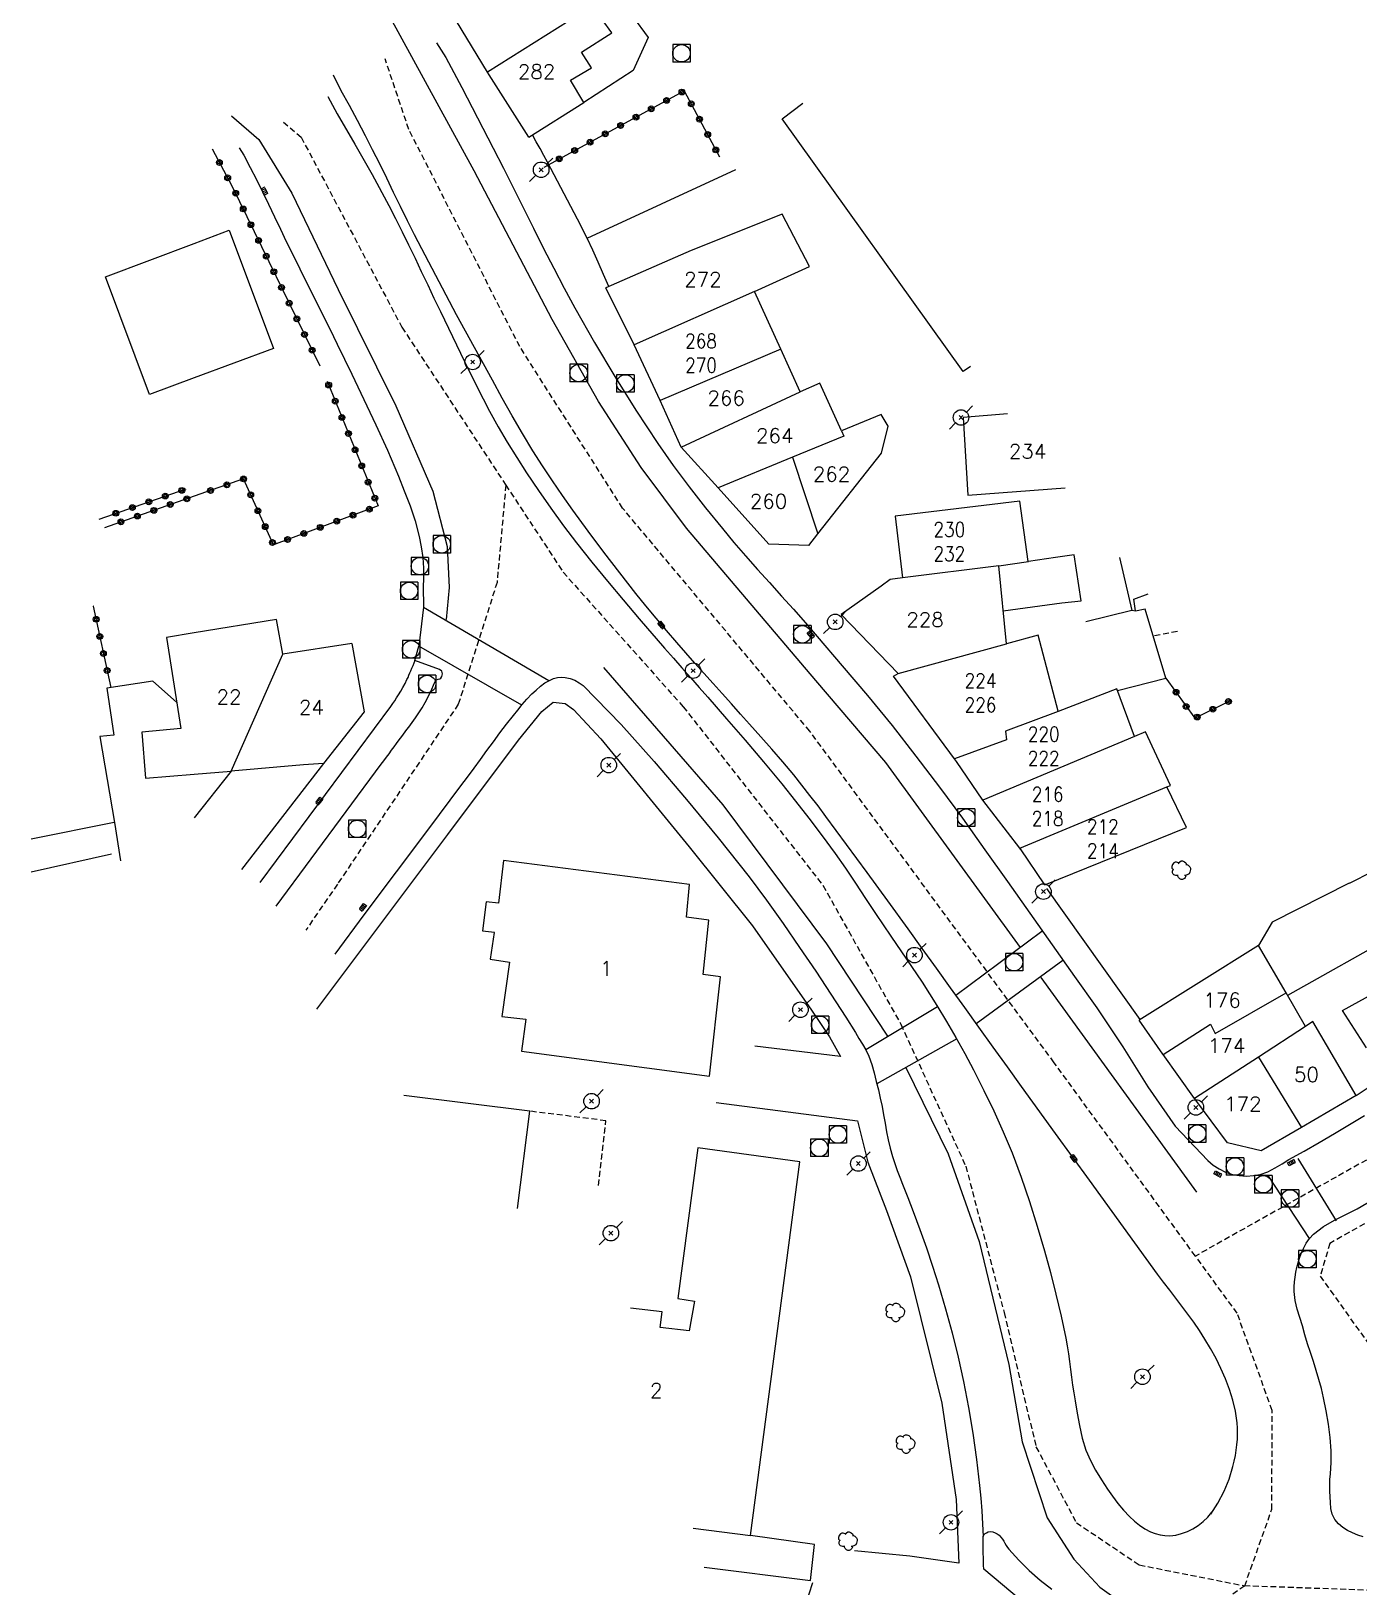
# Model space of a CAD drawing. Header units: millimetres. Extents: x 254999 to 256000, y 142999 to 144000.
# Drawn here: x 255000 to 255114.1, y 143696.2 to 143829.9 of the extents above; entities that cross this region are included whole.
import ezdxf
from ezdxf.enums import TextEntityAlignment as Align

# ---------------------------------------------------------------- set-up
doc = ezdxf.new("R2010")
doc.units = ezdxf.units.MM
doc.linetypes.add('DASHED', pattern=[0.75, 0.5, -0.25])
doc.layers.get('0').update_dxf_attribs({"linetype": 'CONTINUOUS'})
for name, color, linetype in [('W0001', 6, 'DASHED'), ('W0006', 2, 'CONTINUOUS'), ('W0008', 7, 'CONTINUOUS'), ('W0014', 7, 'CONTINUOUS'), ('W0017', 7, 'CONTINUOUS'), ('W0020', 2, 'CONTINUOUS'), ('W0021', 2, 'CONTINUOUS'), ('W0101', 7, 'CONTINUOUS'), ('W0104', 1, 'CONTINUOUS'), ('W0112', 1, 'DASHED'), ('W0300', 7, 'CONTINUOUS'), ('W0323', 7, 'CONTINUOUS'), ('W0401', 7, 'CONTINUOUS'), ('W0420', 7, 'CONTINUOUS'), ('W0473', 7, 'CONTINUOUS'), ('W0991', 7, 'CONTINUOUS'), ('W1102', 7, 'CONTINUOUS')]:
    doc.layers.add(name, color=color, linetype=linetype)
doc.styles.get("Standard").update_dxf_attribs({"font": 'romans.shx', "width": 0.85})

# ---------------------------------------------------------------- blocks, each defined once
blk = doc.blocks.new('T473')
for p, q in [((-0.166667, 0.166667), (0.166667, -0.166667)), ((-0.166667, -0.166667), (0.166667, 0.166667)), ((0.500001, 0.500001), (1.000002, 1.000002)), ((-1.000002, -1.000002), (-0.500001, -0.500001))]:
    blk.add_line(p, q)
blk.add_ellipse((0, 0), major_axis=(0.471405, 0.471405), ratio=1, start_param=5.4977871438, end_param=11.780972451)
blk = doc.blocks.new('T420')
for p, q in [((0.75, 0.75), (-0.75, 0.75)), ((-0.75, 0.75), (-0.75, -0.75)), ((0.75, 0.75), (0.75, -0.75)), ((0.75, -0.75), (-0.75, -0.75))]:
    blk.add_line(p, q)
blk.add_ellipse((0, 0), major_axis=(-0.53, 0.53), ratio=1, start_param=3.926991, end_param=10.210176)
blk = doc.blocks.new('T401')
for p, q in [((-0.3, 0.3), (0, 0.3)), ((-0.3, -0.25), (-0.3, 0.3)), ((-0.3, 0.15), (0, 0.15)), ((-0.3, 0), (0, 0)), ((0, 0.3), (0, -0.25)), ((-0.3, -0.15), (0, -0.15)), ((-0.3, -0.25), (-0.3, -0.3)), ((-0.3, -0.3), (0, -0.3)), ((0, -0.3), (0, -0.25))]:
    blk.add_line(p, q)
blk = doc.blocks.new('T300')
for p, q in [((-0.8, 0.51), (-0.86, 0.34)), ((-0.86, 0.34), (-0.86, 0.17)), ((-0.86, 0.17), (-0.74, 0.06)), ((-0.69, 0.63), (-0.8, 0.51)), ((-0.8, -0.06), (-0.74, 0.06)), ((-0.74, 0.06), (-0.69, 0.11)), ((-0.57, 0.69), (-0.69, 0.63)), ((-0.46, 0.69), (-0.57, 0.69)), ((-0.29, 0.63), (-0.46, 0.69)), ((-0.29, 0.63), (-0.17, 0.74)), ((-0.23, 0.57), (-0.29, 0.63)), ((-0.17, 0.74), (-0.06, 0.8)), ((-0.06, 0.8), (0.06, 0.8)), ((0.06, 0.8), (0.23, 0.74)), ((0.23, 0.74), (0.34, 0.63)), ((0.34, 0.63), (0.4, 0.51)), ((0.46, 0.46), (0.34, 0.46)), ((0.4, 0.51), (0.4, 0.46)), ((0.57, 0.4), (0.46, 0.46)), ((0.57, 0.4), (0.69, 0.29)), ((0.69, 0.29), (0.74, 0.17)), ((0.74, 0.06), (0.69, -0.17)), ((0.74, 0.17), (0.74, 0.06)), ((-0.8, -0.17), (-0.8, -0.06)), ((-0.8, -0.23), (-0.8, -0.17)), ((-0.74, -0.34), (-0.8, -0.23)), ((-0.69, -0.4), (-0.74, -0.34)), ((-0.51, -0.46), (-0.69, -0.4)), ((-0.4, -0.46), (-0.51, -0.46)), ((-0.4, -0.46), (-0.34, -0.46)), ((-0.34, -0.46), (-0.34, -0.4)), ((-0.34, -0.51), (-0.34, -0.46)), ((-0.29, -0.63), (-0.34, -0.51)), ((-0.17, -0.74), (-0.29, -0.63)), ((-0.06, -0.8), (-0.17, -0.74)), ((0.06, -0.8), (-0.06, -0.8)), ((0.17, -0.74), (0.06, -0.8)), ((0.23, -0.69), (0.17, -0.74)), ((0.29, -0.46), (0.23, -0.46)), ((0.29, -0.63), (0.23, -0.69)), ((0.46, -0.4), (0.29, -0.46)), ((0.34, -0.51), (0.29, -0.63)), ((0.34, -0.51), (0.34, -0.46)), ((0.57, -0.34), (0.46, -0.4)), ((0.63, -0.29), (0.57, -0.34)), ((0.69, -0.17), (0.63, -0.29))]:
    blk.add_line(p, q)
blk = doc.blocks.new('t323o')
at = {"color": 0, "linetype": 'Continuous'}
for radius in [0.25, 0.15]:
    blk.add_circle((0, 0), radius, dxfattribs=at)

msp = doc.modelspace()

# ---------------------------------------------------------------- linework, layer by layer
at = {"layer": 'W0001'}
for points in [[(255100.05, 143724.66), (255087.91, 143741.28), (255066.92, 143769.76), (255050.83, 143788.93), (255041.99, 143802.81), (255032.46, 143821.47), (255030.42, 143827.54)], [(255021.69, 143822.1), (255023.21, 143820.8), (255031.87, 143804.47), (255040.79, 143790.92)], [(255040.79, 143790.92), (255040.04, 143782.55), (255036.71, 143772.08), (255026.32, 143756.61), (255023.6, 143752.66)], [(255040.79, 143790.92), (255045.72, 143783.43), (255056.04, 143771.87), (255068.04, 143756.52), (255074.74, 143744.58), (255080.32, 143732.38), (255083.61, 143719.8), (255086.35, 143708.28), (255089.82, 143701.75), (255095.23, 143698.12), (255104.29, 143696.32)], [(255200.49, 143773.27), (255192.65, 143778.22), (255179.18, 143770.12), (255168.97, 143763.67), (255140.48, 143747.74), (255116.06, 143733.65), (255100.05, 143724.66)], [(255104.29, 143696.32), (255106.62, 143702.91), (255106.65, 143711.39), (255103.64, 143719.75), (255100.05, 143724.66)], [(255104.29, 143696.32), (255092.93, 143688.3), (255083.28, 143674.69), (255082.21, 143671)], [(255138.42, 143671), (255131.83, 143681.68), (255125, 143691.61), (255118.24, 143695.82), (255104.29, 143696.32)]]:
    msp.add_lwpolyline(points, dxfattribs=at)
at = {"layer": 'W0006'}
for points in [[(255085.01, 143751.17), (255073.45, 143767.07), (255067.43, 143774.12), (255056.32, 143787.21), (255052.43, 143792.43), (255048.76, 143798.09), (255044.78, 143805.13), (255038.06, 143817.93), (255029.71, 143833.25)], [(255017.21, 143822.63), (255019.58, 143820.61), (255022.4, 143816), (255026.4, 143807.71), (255031.33, 143797.73), (255034.52, 143790.39), (255035.76, 143785.63), (255035.92, 143782.1), (255035.67, 143779.35)], [(255073.61, 143743.55), (255068.38, 143751.49), (255059.48, 143763.43), (255049.21, 143775.25)], [(255100.18, 143730.16), (255086.79, 143748.59)]]:
    msp.add_lwpolyline(points, dxfattribs=at)
at = {"layer": 'W0008'}
for points in [[(255101.39, 143702.48), (255101.99, 143703.44), (255102.51, 143704.45), (255102.94, 143705.5), (255103.28, 143706.59), (255103.39, 143707.05), (255103.49, 143707.51), (255103.56, 143707.98), (255103.62, 143708.45), (255103.66, 143708.92), (255103.67, 143709.39), (255103.66, 143709.87), (255103.64, 143710.34), (255103.5, 143711.32), (255103.27, 143712.27), (255102.97, 143713.2), (255102.63, 143714.12), (255102.25, 143715.01), (255101.83, 143715.87), (255101.36, 143716.71), (255100.86, 143717.53), (255100.4, 143718.26), (255099.91, 143718.97), (255099.4, 143719.67), (255098.88, 143720.36), (255098.36, 143721.04), (255097.84, 143721.73), (255097.31, 143722.41), (255096.8, 143723.11), (255093.87, 143727.14), (255090.95, 143731.17), (255088.02, 143735.2), (255085.11, 143739.23), (255083.89, 143740.93), (255082.67, 143742.62), (255081.45, 143744.32), (255080.24, 143746.01), (255079.02, 143747.71), (255077.8, 143749.4), (255076.58, 143751.09), (255075.36, 143752.78), (255073.61, 143755.2), (255071.85, 143757.62), (255070.08, 143760.04), (255068.3, 143762.43), (255067.62, 143763.34), (255066.93, 143764.24), (255066.24, 143765.13), (255065.53, 143766.02), (255064.6, 143767.12), (255063.65, 143768.21), (255062.7, 143769.29), (255061.74, 143770.36), (255060.96, 143771.24), (255060.18, 143772.12), (255059.39, 143772.99), (255058.61, 143773.86), (255057.82, 143774.74), (255057.04, 143775.61), (255056.26, 143776.49), (255055.49, 143777.38), (255054.59, 143778.42), (255053.7, 143779.47), (255052.83, 143780.53), (255051.96, 143781.61), (255050.58, 143783.37), (255049.21, 143785.15), (255047.87, 143786.95), (255046.55, 143788.77), (255045.67, 143790.02), (255044.8, 143791.29), (255043.95, 143792.57), (255043.12, 143793.86), (255042.22, 143795.36), (255041.34, 143796.87), (255040.49, 143798.39), (255039.64, 143799.92), (255038.09, 143802.73), (255036.56, 143805.54), (255035.06, 143808.37), (255033.57, 143811.21), (255032.95, 143812.42), (255032.35, 143813.63), (255031.75, 143814.85), (255031.15, 143816.07), (255030.56, 143817.29), (255029.96, 143818.51), (255029.35, 143819.72), (255028.73, 143820.93), (255028.05, 143822.23), (255027.36, 143823.52), (255026.65, 143824.8), (255025.98, 143826.15)], [(255025.51, 143824.31), (255026.29, 143822.82), (255027.82, 143820.22), (255029.3, 143817.6), (255030.73, 143814.95), (255031.32, 143813.82), (255031.89, 143812.69), (255032.44, 143811.55), (255032.99, 143810.4), (255033.53, 143809.26), (255034.08, 143808.11), (255034.62, 143806.97), (255035.17, 143805.83), (255036.21, 143803.68), (255037.24, 143801.53), (255038.29, 143799.38), (255039.39, 143797.27), (255040.14, 143795.93), (255040.92, 143794.59), (255041.73, 143793.28), (255042.56, 143791.98), (255043.59, 143790.44), (255044.66, 143788.92), (255045.75, 143787.42), (255046.87, 143785.94), (255048.18, 143784.28), (255049.52, 143782.65), (255050.88, 143781.04), (255052.24, 143779.43), (255052.97, 143778.58), (255053.71, 143777.74), (255054.44, 143776.89), (255055.19, 143776.05), (255055.93, 143775.21), (255056.67, 143774.37), (255057.41, 143773.53), (255058.14, 143772.68), (255059.75, 143770.83), (255061.35, 143768.98), (255062.95, 143767.12), (255064.51, 143765.23), (255065.68, 143763.76), (255066.84, 143762.28), (255067.98, 143760.78), (255069.09, 143759.26), (255069.98, 143757.98), (255070.84, 143756.7), (255071.69, 143755.4), (255072.55, 143754.11), (255073.89, 143752.14), (255075.23, 143750.18), (255076.56, 143748.2), (255077.84, 143746.19), (255078.67, 143744.83), (255079.46, 143743.45), (255080.24, 143742.06), (255080.98, 143740.65), (255081.87, 143738.9), (255082.73, 143737.13), (255083.54, 143735.33), (255084.3, 143733.52), (255085.08, 143731.44), (255085.79, 143729.34), (255086.45, 143727.23), (255087.07, 143725.1), (255087.59, 143723.24), (255088.07, 143721.38), (255088.51, 143719.5), (255088.91, 143717.61), (255089.03, 143716.94), (255089.14, 143716.27), (255089.23, 143715.59), (255089.32, 143714.92), (255089.41, 143714.24), (255089.5, 143713.57), (255089.6, 143712.9), (255089.71, 143712.23), (255089.9, 143711.16), (255090.08, 143710.09), (255090.31, 143709.02), (255090.64, 143707.98), (255091.03, 143707.1), (255091.48, 143706.26), (255091.99, 143705.44), (255092.51, 143704.64), (255092.94, 143704.02), (255093.39, 143703.41), (255093.88, 143702.82), (255094.4, 143702.27), (255094.81, 143701.89), (255095.24, 143701.54), (255095.7, 143701.23), (255096.2, 143700.97), (255096.6, 143700.81), (255097.01, 143700.7), (255097.43, 143700.64), (255097.86, 143700.63), (255098.37, 143700.69), (255098.87, 143700.81), (255099.36, 143700.99), (255099.82, 143701.21), (255100.29, 143701.5), (255100.72, 143701.84), (255101.11, 143702.22), (255101.46, 143702.64)], [(255021.07, 143754.73), (255030.09, 143766.93), (255030.31, 143767.23), (255030.54, 143767.52), (255030.76, 143767.82), (255030.97, 143768.12), (255031.19, 143768.41), (255031.41, 143768.71), (255031.63, 143769.01), (255031.85, 143769.3), (255032, 143769.5), (255032.15, 143769.7), (255032.3, 143769.9), (255032.45, 143770.1), (255032.6, 143770.3), (255032.75, 143770.5), (255032.9, 143770.71), (255033.04, 143770.91), (255033.32, 143771.34), (255033.59, 143771.78), (255033.85, 143772.22), (255034.1, 143772.67), (255034.27, 143773.02), (255034.44, 143773.37), (255034.59, 143773.73), (255034.74, 143774.1), (255034.83, 143774.18), (255034.97, 143774.23), (255035.11, 143774.26), (255035.2, 143774.31), (255035.3, 143774.47), (255035.34, 143774.68), (255035.28, 143774.91), (255035.08, 143775.06), (255032.97, 143775.84), (255033.33, 143777.08)], [(255081.8, 143700.57), (255081.88, 143700.7), (255081.98, 143700.81), (255082.1, 143700.89), (255082.24, 143700.95), (255082.44, 143700.98), (255082.65, 143700.96), (255082.84, 143700.89), (255083.02, 143700.8), (255083.19, 143700.67), (255083.34, 143700.51), (255083.47, 143700.34), (255083.58, 143700.16), (255083.68, 143699.98), (255083.78, 143699.8), (255083.89, 143699.63), (255084.02, 143699.46), (255084.88, 143698.54), (255085.77, 143697.65), (255086.71, 143696.81), (255087.7, 143696.03)]]:
    msp.add_lwpolyline(points, dxfattribs=at)
at = {"layer": 'W0014'}
for points in [[(255034.85, 143828.93), (255035.65, 143827.66), (255037.02, 143825.07), (255038.36, 143822.46), (255039.71, 143819.86), (255040.59, 143818.14), (255041.46, 143816.42), (255042.31, 143814.7), (255043.17, 143812.98), (255044.03, 143811.25), (255044.91, 143809.54), (255045.81, 143807.83), (255046.73, 143806.15), (255048.42, 143803.18), (255050.16, 143800.24), (255051.96, 143797.34), (255053.85, 143794.49), (255055.17, 143792.61), (255056.55, 143790.77), (255057.96, 143788.96), (255059.4, 143787.18), (255060.39, 143785.99), (255061.4, 143784.83), (255062.43, 143783.67), (255063.46, 143782.53), (255064.49, 143781.38), (255065.52, 143780.24), (255066.55, 143779.08), (255067.55, 143777.91), (255069.71, 143775.37), (255071.86, 143772.82), (255073.98, 143770.24), (255076.04, 143767.62), (255078.05, 143764.96), (255080.03, 143762.28), (255081.97, 143759.58), (255083.9, 143756.86), (255085.81, 143754.13), (255087.73, 143751.41), (255089.65, 143748.69), (255091.59, 143745.98), (255093.82, 143742.65), (255095.96, 143739.19), (255098.32, 143735.83), (255101.12, 143732.86), (255101.59, 143732.48), (255102.1, 143732.15), (255102.65, 143731.88), (255103.23, 143731.68), (255103.82, 143731.57), (255104.43, 143731.54), (255105.03, 143731.58), (255105.62, 143731.68), (255106.28, 143731.91), (255106.9, 143732.24), (255107.5, 143732.6), (255108.09, 143732.95), (255109.4, 143733.68), (255110.7, 143734.43), (255112, 143735.2), (255113.29, 143735.97), (255114.57, 143736.75)], [(255049.64, 143807.98), (255049.2, 143809.02), (255048.73, 143810.06), (255048.26, 143811.1), (255047.77, 143812.12), (255046.95, 143813.77), (255046.1, 143815.4), (255045.24, 143817.03), (255044.38, 143818.65), (255044.06, 143819.24), (255043.74, 143819.83), (255043.41, 143820.42), (255043.08, 143821.01)], [(255017.88, 143819.89), (255018.28, 143819.26), (255018.83, 143818.21), (255019.37, 143817.16), (255019.89, 143816.1), (255020.41, 143815.04), (255020.91, 143813.97), (255021.42, 143812.9), (255021.93, 143811.84), (255022.45, 143810.78), (255023.09, 143809.49), (255023.73, 143808.2), (255024.38, 143806.91), (255025.02, 143805.62), (255025.66, 143804.33), (255026.3, 143803.03), (255026.93, 143801.74), (255027.55, 143800.44), (255028.59, 143798.27), (255029.62, 143796.09), (255030.62, 143793.9), (255031.56, 143791.68), (255032.07, 143790.41), (255032.56, 143789.14), (255033.01, 143787.83), (255033.36, 143786.5), (255033.53, 143785.6), (255033.65, 143784.68), (255033.72, 143783.76), (255033.72, 143782.84), (255033.7, 143782.23), (255033.7, 143781.62), (255033.72, 143781.01), (255033.73, 143780.41)], [(255033.73, 143780.41), (255033.33, 143777.08)], [(255019.69, 143756.75), (255030.91, 143771.9), (255031.08, 143772.14), (255031.25, 143772.38), (255031.41, 143772.63), (255031.56, 143772.89), (255031.76, 143773.21), (255031.95, 143773.53), (255032.13, 143773.86), (255032.3, 143774.2), (255032.39, 143774.38), (255032.47, 143774.58), (255032.55, 143774.77), (255032.63, 143774.96), (255032.73, 143775.19), (255032.82, 143775.41), (255032.91, 143775.64), (255033, 143775.86)], [(255026.13, 143750.59), (255028.62, 143753.98), (255031.4, 143757.67), (255034.17, 143761.37), (255036.94, 143765.07), (255037.5, 143765.82), (255038.06, 143766.58), (255038.61, 143767.34), (255039.16, 143768.1), (255039.72, 143768.86), (255040.28, 143769.61), (255040.85, 143770.36), (255041.44, 143771.1), (255041.82, 143771.58), (255042.21, 143772.06), (255042.61, 143772.53), (255043.04, 143772.97), (255043.39, 143773.3), (255043.76, 143773.63), (255044.15, 143773.93), (255044.59, 143774.16), (255044.9, 143774.28), (255045.22, 143774.37), (255045.55, 143774.41), (255045.89, 143774.39), (255046.32, 143774.3), (255046.72, 143774.14), (255047.1, 143773.93), (255047.45, 143773.69)], [(255047.45, 143773.69), (255050.7, 143770.34)], [(255024.54, 143745.87), (255035.81, 143760.89), (255041.89, 143768.98), (255043.88, 143771.45), (255044.85, 143772.27), (255045.88, 143772.14), (255046.61, 143771.62), (255048.96, 143769.1), (255056.56, 143759.84), (255061.98, 143753.05), (255067.05, 143745.79), (255068.61, 143743.49), (255069.55, 143741.82)], [(255050.7, 143770.34), (255053.54, 143767.15), (255056.33, 143763.9), (255059.05, 143760.6), (255061.7, 143757.24), (255063.19, 143755.25), (255064.62, 143753.23), (255066.03, 143751.19), (255067.42, 143749.14), (255068.29, 143747.83), (255069.16, 143746.52), (255070, 143745.2), (255070.83, 143743.87), (255071.14, 143743.37), (255071.45, 143742.87), (255071.74, 143742.37), (255071.99, 143741.84), (255072.25, 143741.13), (255072.46, 143740.4), (255072.63, 143739.67), (255072.81, 143738.94), (255072.97, 143738.23), (255073.12, 143737.51), (255073.25, 143736.79), (255073.38, 143736.07), (255073.52, 143735.35), (255073.66, 143734.64), (255073.83, 143733.92), (255074.02, 143733.22), (255074.21, 143732.61), (255074.42, 143732.02), (255074.64, 143731.43), (255074.87, 143730.84), (255075.11, 143730.26), (255075.35, 143729.68), (255075.58, 143729.09), (255075.8, 143728.5), (255076.37, 143726.93), (255076.93, 143725.36), (255077.47, 143723.78), (255077.97, 143722.19), (255078.57, 143720.13), (255079.14, 143718.06), (255079.66, 143715.98), (255080.13, 143713.88), (255080.56, 143711.66), (255080.92, 143709.43), (255081.24, 143707.19), (255081.51, 143704.95), (255081.62, 143703.85), (255081.7, 143702.76), (255081.76, 143701.66), (255081.8, 143700.57)], [(255095.3, 143745), (255087.28, 143756.26)], [(255069.55, 143741.82), (255062.19, 143742.71)], [(255058.87, 143737.87), (255071.02, 143736.27), (255071.91, 143732.72), (255073.5, 143728.57), (255075.57, 143722.88), (255078.27, 143712.01), (255079.49, 143703.73), (255079.71, 143698.27)], [(255114.47, 143700.53), (255114, 143700.68), (255113.55, 143700.88), (255113.13, 143701.09), (255112.72, 143701.34), (255112.34, 143701.64), (255112.03, 143702.02), (255111.81, 143702.49), (255111.7, 143702.98), (255111.65, 143703.48), (255111.62, 143703.96), (255111.59, 143704.46), (255111.59, 143704.95), (255111.61, 143705.45), (255111.65, 143705.94), (255111.68, 143706.44), (255111.71, 143706.93), (255111.72, 143707.42), (255111.71, 143707.92), (255111.62, 143709.07), (255111.48, 143710.22), (255111.29, 143711.36), (255111.06, 143712.49), (255110.88, 143713.28), (255110.67, 143714.05), (255110.43, 143714.82), (255110.19, 143715.59), (255109.94, 143716.36), (255109.69, 143717.12), (255109.46, 143717.89), (255109.24, 143718.67), (255109.03, 143719.39), (255108.8, 143720.11), (255108.62, 143720.85), (255108.54, 143721.61), (255108.54, 143722.03), (255108.56, 143722.44), (255108.61, 143722.86), (255108.68, 143723.27), (255108.77, 143723.68), (255108.88, 143724.08), (255109.01, 143724.48), (255109.15, 143724.88), (255109.35, 143725.32), (255109.58, 143725.76), (255109.86, 143726.16), (255110.19, 143726.53), (255111.05, 143727.21), (255112.01, 143727.75), (255112.99, 143728.23), (255113.94, 143728.73), (255115.76, 143729.79)], [(255081.86, 143697.75), (255081.85, 143698.09), (255081.84, 143698.42), (255081.83, 143698.76), (255081.82, 143699.1), (255081.81, 143699.46), (255081.81, 143699.83), (255081.8, 143700.2), (255081.8, 143700.57)], [(255079.71, 143698.27), (255075.51, 143698.87), (255070.77, 143699.33)], [(255090.78, 143690.29), (255081.86, 143697.75)], [(255052.99, 143681.43), (255055.49, 143682.71), (255061.22, 143687.3), (255064.71, 143691.63), (255066.55, 143694.67), (255067.18, 143696.62)]]:
    msp.add_lwpolyline(points, dxfattribs=at)
at = {"layer": 'W0017'}
msp.add_lwpolyline([(255047.77, 143812.12), (255060.57, 143818.02)], dxfattribs=at)
at = {"layer": 'W0020'}
for points in [[(255033.73, 143780.41), (255044.48, 143774.11)], [(255042.17, 143772), (255033.33, 143777.08)], [(255079.45, 143747.09), (255086.86, 143752.58)], [(255088.66, 143750.06), (255081.22, 143744.63)], [(255071.72, 143742.41), (255077.89, 143746.12)], [(255079.55, 143743.33), (255072.68, 143739.46)], [(255108.86, 143733.04), (255112.14, 143727.69)], [(255109.86, 143726.16), (255106.29, 143731.58)]]:
    msp.add_lwpolyline(points, dxfattribs=at)
at = {"layer": 'W0021'}
msp.add_lwpolyline([(255075.17, 143740.86), (255078.8, 143733.44), (255081.48, 143725.92), (255084.03, 143715.33), (255085.15, 143708.7), (255087.3, 143702.16), (255089.59, 143698.61), (255091.85, 143696.2), (255094.96, 143693.96)], dxfattribs=at)
at = {"layer": 'W0101'}
for points in [[(255039.21, 143826.41), (255035.67, 143832.25)], [(255042.77, 143820.81), (255047.51, 143823.8), (255046.34, 143825.7), (255048.15, 143826.76), (255047.29, 143828.11), (255049.9, 143829.77), (255048.23, 143832.08), (255048.23, 143832.07)], [(255042.77, 143820.81), (255039.35, 143826.18), (255039.21, 143826.41)], [(255064.55, 143822.38), (255066.33, 143823.72)], [(255080.72, 143801.1), (255080.08, 143800.68), (255064.55, 143822.38)], [(255062.16, 143807.55), (255066.9, 143809.69), (255064.55, 143814.18), (255056.73, 143811.06), (255049.38, 143807.86)], [(255051.83, 143802.97), (255049.38, 143807.86)], [(255064.42, 143802.59), (255062.16, 143807.55)], [(255054.05, 143798.18), (255051.83, 143802.97), (255051.83, 143802.97)], [(255066.09, 143798.92), (255066.1, 143798.92), (255064.42, 143802.59)], [(255069.64, 143795.58), (255067.77, 143799.66), (255066.09, 143798.92)], [(255055.86, 143794.18), (255055.86, 143794.18), (255054.05, 143798.18), (255054.05, 143798.18)], [(255073.64, 143795.98), (255073.05, 143796.98), (255072.55, 143796.79), (255069.64, 143795.58)], [(255083.9, 143797.03), (255080.09, 143796.72), (255080.49, 143790.04)], [(255067.61, 143786.72), (255073.08, 143793.65), (255073.64, 143795.98)], [(255059.03, 143790.67), (255055.86, 143794.18)], [(255066.82, 143785.72), (255063.39, 143785.83), (255059.03, 143790.67)], [(255080.49, 143790.04), (255088.86, 143790.68)], [(255085.7, 143784.35), (255085.69, 143784.35), (255084.95, 143789.52), (255074.26, 143788.23), (255074.89, 143782.93)], [(255066.82, 143785.72), (255067.61, 143786.72)], [(255083.15, 143783.97), (255085.7, 143784.35)], [(255083.81, 143777.26), (255083.15, 143783.97)], [(255074.89, 143782.93), (255073.83, 143782.8), (255073.05, 143782.24), (255069.6, 143779.8)], [(255021.64, 143776.39), (255021.08, 143779.36), (255014, 143778.21)], [(255074.51, 143774.73), (255069.6, 143779.8)], [(255014, 143778.21), (255011.62, 143777.83), (255012.86, 143770), (255009.52, 143769.67), (255009.82, 143765.73), (255014, 143766.07)], [(255088.27, 143771.47), (255088.27, 143771.48), (255086.54, 143778.02), (255083.81, 143777.26)], [(255027.56, 143777.3), (255021.64, 143776.39)], [(255027.56, 143777.3), (255028.62, 143771.42), (255025.12, 143767), (255025.12, 143767)], [(255074.11, 143774.5), (255074.51, 143774.73)], [(255079.35, 143767.4), (255074.11, 143774.5)], [(255094.82, 143769.31), (255093.31, 143773.4), (255088.27, 143771.47)], [(255097.6, 143764.99), (255097.9, 143765.11), (255095.77, 143769.71), (255094.82, 143769.31)], [(255081.79, 143763.85), (255081.79, 143763.85), (255079.53, 143767.17), (255079.52, 143767.16), (255079.35, 143767.4)], [(255014, 143766.07), (255017.2, 143766.33)], [(255017.2, 143766.33), (255017.2, 143766.32), (255014, 143762.31)], [(255025.12, 143767), (255018.07, 143757.89)], [(255087.1, 143756.56), (255099.28, 143761.49), (255097.6, 143764.99)], [(255084.97, 143759.72), (255081.79, 143763.85)], [(255087.1, 143756.56), (255085.02, 143759.65), (255085.02, 143759.64), (255084.97, 143759.72)], [(255105.48, 143751.34), (255095.21, 143744.94)], [(255107.84, 143747.28), (255105.48, 143751.34)], [(255109.52, 143744.4), (255107.84, 143747.28)], [(255097.29, 143741.97), (255097.26, 143742), (255097.25, 143742), (255095.21, 143744.94)], [(255113.86, 143738.45), (255110.14, 143744.81), (255109.52, 143744.4)], [(255099.98, 143738.21), (255097.29, 143741.97)], [(255041.8, 143728.76), (255042.87, 143737.11), (255032.04, 143738.47)], [(255109.17, 143735.72), (255105.7, 143733.7), (255102.82, 143734.4), (255100.01, 143738.18), (255100, 143738.18), (255099.98, 143738.21)], [(255113.86, 143738.45), (255109.17, 143735.72)], [(255061.83, 143700.66), (255066.07, 143732.76), (255057.29, 143733.95), (255055.57, 143721.02), (255057.01, 143720.78), (255056.56, 143718.24), (255054.06, 143718.52), (255054.23, 143719.86), (255051.51, 143720.18)], [(255056.9, 143701.27), (255061.83, 143700.66)]]:
    msp.add_lwpolyline(points, dxfattribs=at)
msp.add_lwpolyline([(255040.59, 143758.64), (255040.16, 143755), (255039.1, 143755.1), (255038.8, 143752.62), (255039.81, 143752.48), (255039.8, 143752.47), (255039.45, 143750.18), (255041.11, 143749.92), (255040.44, 143745.26), (255042.5, 143745.02), (255042.15, 143742.28), (255058.29, 143740.11), (255059.25, 143748.65), (255057.75, 143748.85), (255058.25, 143753.52), (255056.31, 143753.77), (255056.59, 143756.6)], close=True, dxfattribs=at)
at = {"layer": 'W0104'}
for points in [[(255048.52, 143832.99), (255049.8, 143833.74), (255050.13, 143833.32), (255051.69, 143831.2), (255053.03, 143829.38), (255051.75, 143826.55), (255047.51, 143823.8)], [(255014, 143811.68), (255017.01, 143812.82), (255020.83, 143802.64), (255014, 143800.12)], [(255006.39, 143808.81), (255014, 143811.68)], [(255014, 143800.12), (255010.16, 143798.69), (255006.39, 143808.81)], [(255083.53, 143780.11), (255088.57, 143780.8), (255088.56, 143780.79), (255090.24, 143780.96), (255089.64, 143784.91), (255088.04, 143784.69), (255088.03, 143784.68), (255085.7, 143784.35)], [(255093.53, 143784.7), (255094.6, 143780.13)], [(255094.9, 143780.09), (255094.91, 143780.1), (255094.76, 143781.12), (255094.77, 143781.12), (255095.98, 143781.56)], [(255094.6, 143780.13), (255090.63, 143779.17)], [(255093.36, 143773.25), (255097.52, 143774.33), (255095.74, 143780.25), (255094.9, 143780.09)], [(255094.9, 143780.09), (255094.6, 143780.13)], [(255012.5, 143772.27), (255010.47, 143774.05), (255006.5, 143773.46), (255007.11, 143769.42), (255007.11, 143769.42), (255005.91, 143769.31), (255007.16, 143761.92), (255007.15, 143761.91), (255000, 143760.48)], [(255129.85, 143764.5), (255115.3, 143757.71), (255113.26, 143756.69), (255113.26, 143756.7), (255106.65, 143753.34), (255105.48, 143751.34)], [(255007.16, 143761.92), (255007.68, 143758.63)], [(255000, 143757.68), (255006.92, 143759.24)], [(255117.46, 143752.37), (255107.97, 143747.06)], [(255114.75, 143742.55), (255112.7, 143745.77), (255112.69, 143745.76), (255119.45, 143749.48)], [(255113.86, 143738.45), (255115.94, 143739.83)], [(255057.85, 143697.94), (255066.97, 143696.77), (255067.33, 143699.88), (255061.83, 143700.66)]]:
    msp.add_lwpolyline(points, dxfattribs=at)
at = {"layer": 'W0112'}
for points in [[(255098.5, 143778.33), (255096.43, 143777.95)], [(255048.76, 143730.73), (255049.39, 143736.29), (255042.87, 143737.11)], [(255124.36, 143733.01), (255111.61, 143725.75), (255110.77, 143722.94), (255118.41, 143712.25)]]:
    msp.add_lwpolyline(points, dxfattribs=at)
at = {"layer": 'W0323'}
for points in [[(255044.08, 143818.22), (255056.13, 143824.8), (255059.16, 143819.12)], [(255015.57, 143819.8), (255017.29, 143816.57), (255024.81, 143801.16)], [(255025.43, 143799.85), (255029.81, 143789.13), (255020.83, 143785.79), (255018.24, 143791.44), (255014, 143789.95)], [(255005.86, 143787.99), (255013.33, 143790.59)], [(255014, 143789.95), (255006.3, 143787.25)], [(255005.35, 143780.52), (255005.34, 143780.52), (255006.84, 143773.51)], [(255097.52, 143774.33), (255099.99, 143770.87), (255103.11, 143772.43)]]:
    msp.add_lwpolyline(points, dxfattribs=at)
at = {"layer": 'W1102'}
for points in [[(255048.23, 143832.07), (255039.21, 143826.41)], [(255062.16, 143807.55), (255051.83, 143802.97)], [(255064.42, 143802.59), (255054.05, 143798.18)], [(255055.86, 143794.18), (255066.09, 143798.92)], [(255069.64, 143795.58), (255069.83, 143795.13), (255065.42, 143793.31)], [(255065.42, 143793.31), (255059.03, 143790.67)], [(255065.42, 143793.31), (255067.61, 143786.72)], [(255083.15, 143783.97), (255074.89, 143782.93)], [(255074.51, 143774.73), (255083.81, 143777.26)], [(255017.2, 143766.32), (255021.64, 143776.39)], [(255088.27, 143771.47), (255083.72, 143769.77), (255083.83, 143769.02), (255079.35, 143767.4)], [(255094.82, 143769.31), (255081.79, 143763.85)], [(255025.12, 143767), (255023.41, 143766.88), (255017.2, 143766.33)], [(255084.97, 143759.72), (255097.6, 143764.99)], [(255097.29, 143741.97), (255101.35, 143744.58), (255101.76, 143743.79), (255107.84, 143747.28)], [(255109.52, 143744.4), (255105.46, 143741.76)], [(255105.46, 143741.76), (255099.98, 143738.21)], [(255105.46, 143741.76), (255109.17, 143735.72)]]:
    msp.add_lwpolyline(points, dxfattribs=at)

# ---------------------------------------------------------------- block references
at = {"layer": 'W0300'}
for p in [(255098.88, 143757.81), (255074.31, 143719.81), (255075.19, 143708.49), (255070.25, 143700.15)]:
    msp.add_blockref('T300', p, dxfattribs=at)
at = {"layer": 'W0323'}
for p, rotation in [((255055.93, 143824.69), 28.62910608290471), ((255053.29, 143823.25), 28.62910608290471), ((255054.61, 143823.97), 28.62910608290471), ((255056.73, 143823.68), 298.0709151214121), ((255050.66, 143821.81), 28.62910608290471), ((255051.98, 143822.53), 28.62910608290471), ((255057.43, 143822.36), 298.0709151214121), ((255048.03, 143820.38), 28.62910608290471), ((255049.34, 143821.1), 28.62910608290471), ((255058.14, 143821.04), 298.0709151214121), ((255045.39, 143818.94), 28.62910608290471), ((255046.71, 143819.66), 28.62910608290471), ((255058.84, 143819.71), 298.0709151214121), ((255016.18, 143818.64), 298.1194506790942), ((255016.89, 143817.32), 298.1194506790942), ((255017.58, 143815.99), 295.9854051700278), ((255018.23, 143814.64), 295.9854051700278), ((255018.89, 143813.29), 295.9854051700278), ((255019.55, 143811.94), 295.9854051700278), ((255020.21, 143810.59), 295.9854051700278), ((255020.86, 143809.25), 295.9854051700278), ((255021.52, 143807.9), 295.9854051700278), ((255022.18, 143806.55), 295.9854051700278), ((255022.83, 143805.2), 295.9854051700278), ((255023.49, 143803.85), 295.9854051700278), ((255024.15, 143802.5), 295.9854051700278), ((255025.57, 143799.51), 292.206751865863), ((255026.14, 143798.12), 292.206751865863), ((255026.71, 143796.73), 292.206751865863), ((255027.27, 143795.34), 292.206751865863), ((255027.84, 143793.95), 292.206751865863), ((255028.41, 143792.56), 292.206751865863), ((255016.83, 143790.94), 199.3084557857103), ((255018.25, 143791.44), 114.572204772144), ((255028.97, 143791.17), 292.206751865863), ((255010.11, 143789.47), 19.2055203856935), ((255011.53, 143789.97), 19.2055203856935), ((255012.95, 143790.46), 19.2055203856935), ((255013.38, 143789.73), 199.3084557856394), ((255015.42, 143790.45), 199.3084557857103), ((255018.87, 143790.07), 114.572204772144), ((255029.54, 143789.79), 292.206751865863), ((255007.28, 143788.49), 19.2055203856935), ((255008.7, 143788.98), 19.2055203856935), ((255009.13, 143788.25), 199.3084557856394), ((255010.55, 143788.74), 199.3084557856394), ((255011.96, 143789.24), 199.3084557856394), ((255019.49, 143788.71), 114.572204772144), ((255027.66, 143788.33), 200.3999778033393), ((255029.07, 143788.85), 200.3999778033393), ((255007.72, 143787.75), 199.3084557856394), ((255020.12, 143787.34), 114.572204772144), ((255024.85, 143787.28), 200.3999778033393), ((255026.26, 143787.81), 200.3999778033393), ((255020.74, 143785.98), 114.572204772144), ((255022.04, 143786.24), 200.3999778033393), ((255023.44, 143786.76), 200.3999778033393), ((255005.59, 143779.38), 282.0394458161002), ((255005.9, 143777.91), 282.0394458161002), ((255006.21, 143776.44), 282.0394458161002), ((255006.53, 143774.98), 282.0394458161002), ((255098.39, 143773.11), 305.48289424682), ((255102.89, 143772.32), 26.66663933186189), ((255099.26, 143771.89), 305.48289424682), ((255100.21, 143770.98), 26.66663933186189), ((255101.55, 143771.65), 26.66663933186189)]:
    msp.add_blockref('t323o', p, dxfattribs=dict(at, rotation=rotation))
at = {"layer": 'W0401'}
for p, rotation in [((255019.92, 143816.11), 205.962705158421), ((255054.27, 143778.99), 40.23283679745392), ((255067.11, 143778.17), 40.63360497719358), ((255024.88, 143763.68), 322.7669688530084), ((255028.63, 143754.55), 323.0997424995606), ((255089.72, 143733.15), 35.94085520604462), ((255108.24, 143732.81), 118.8424128608578), ((255102.05, 143731.85), 61.36918503313854)]:
    msp.add_blockref('T401', p, dxfattribs=dict(at, rotation=rotation))
at = {"layer": 'W0420'}
for p in [(255055.89, 143828.02), (255047.05, 143800.54), (255051.06, 143799.64), (255035.29, 143785.82), (255033.41, 143783.95), (255032.48, 143781.82), (255066.27, 143778.09), (255032.66, 143776.8), (255034.03, 143773.82), (255080.36, 143762.33), (255028.02, 143761.37), (255084.47, 143749.92), (255067.8, 143744.53), (255069.33, 143735.11), (255100.21, 143735.18), (255067.73, 143733.96), (255103.45, 143732.36), (255105.89, 143730.83), (255108.18, 143729.61), (255109.67, 143724.39)]:
    msp.add_blockref('T420', p, dxfattribs=at)
at = {"layer": 'W0473'}
for p in [(255043.83, 143818.01), (255037.94, 143801.49), (255079.91, 143796.72), (255069.1, 143779.16), (255056.89, 143774.97), (255049.64, 143766.85), (255086.99, 143755.98), (255075.91, 143750.52), (255066.11, 143745.83), (255048.16, 143737.97), (255100.09, 143737.43), (255071.09, 143732.61), (255049.82, 143726.63), (255095.5, 143714.29), (255079.05, 143701.78)]:
    msp.add_blockref('T473', p, dxfattribs=at)

# ---------------------------------------------------------------- texts
at = {"layer": 'W0991'}
for s, p in [('282', (255043.44, 143826.44)), ('272', (255057.73, 143808.58)), ('266', (255059.73, 143798.39)), ('264', (255063.9, 143795.16)), ('234', (255085.63, 143793.81)), ('262', (255068.78, 143791.85)), ('260', (255063.37, 143789.52)), ('228', (255076.82, 143779.35)), ('22', (255017.01, 143772.71)), ('24', (255024.09, 143771.81)), ('1', (255049.42, 143749.38)), ('176', (255102.35, 143746.65)), ('174', (255102.73, 143742.74)), ('50', (255109.59, 143740.27)), ('172', (255104.13, 143737.73)), ('2', (255053.72, 143713.11))]:
    msp.add_text(s, height=1.25, dxfattribs=at).set_placement(p, align=Align.MIDDLE_CENTER)
at = {"layer": 'W0991', "char_height": 1.25, "attachment_point": 1}
for s, insert in [('268\\P270     ', (255056.2, 143803.92)), ('230\\P232    ', (255077.54, 143787.72)), ('224\\P226     ', (255080.22, 143774.73)), ('220\\P222     ', (255085.65, 143770.14)), ('216\\P218     ', (255085.99, 143764.97)), ('212\\P214     ', (255090.73, 143762.19))]:
    msp.add_mtext(s, dxfattribs=dict(at, insert=insert))

doc.saveas('drawing.dxf')
